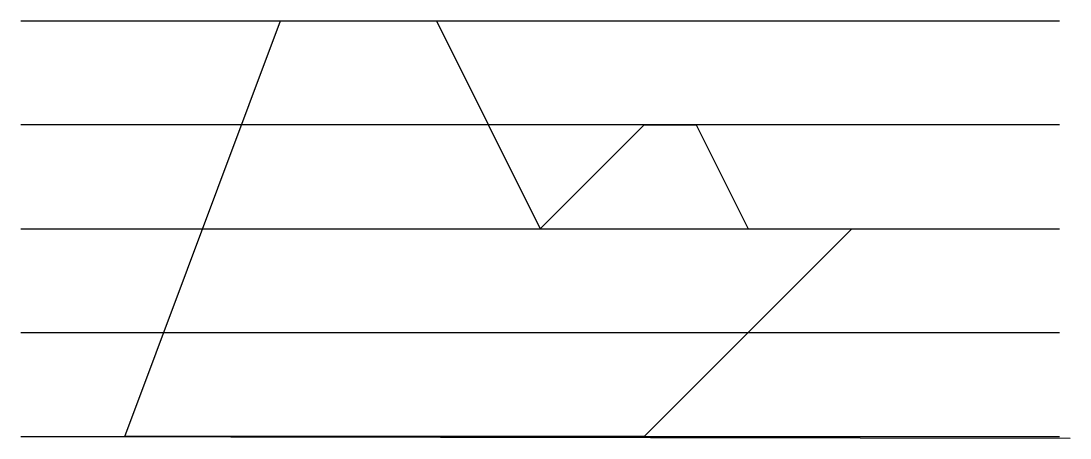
# Model space of a CAD drawing. Extents: x 0 to 10.1, y 1 to 5.
import ezdxf

# ---------------------------------------------------------------- set-up
doc = ezdxf.new("R2010")
doc.units = 0
doc.header["$MEASUREMENT"] = 0
doc.layers.get('0').update_dxf_attribs({"linetype": 'CONTINUOUS'})

# ---------------------------------------------------------------- blocks, each defined once
blk = doc.blocks.new('A')
at = {"color": 1}
for p, q in [((0, 5), (10, 5)), ((10, 4), (0, 4)), ((0, 3), (10, 3)), ((0, 2), (10, 2)), ((0, 1), (10.1, 0.986))]:
    blk.add_line(p, q, dxfattribs=at)
at = {"color": 3}
blk.add_line((0, 1), (10, 1), dxfattribs=at)

msp = doc.modelspace()

# ---------------------------------------------------------------- linework, layer by layer
msp.add_lwpolyline([(1, 1), (2.5, 5), (4, 5), (5, 3), (6, 4), (6.5, 4), (7, 3), (8, 3), (6, 1)], close=True)

# ---------------------------------------------------------------- block references
at = {"color": 3}
msp.add_blockref('A', (0, 0), dxfattribs=at)

doc.saveas('drawing.dxf')
